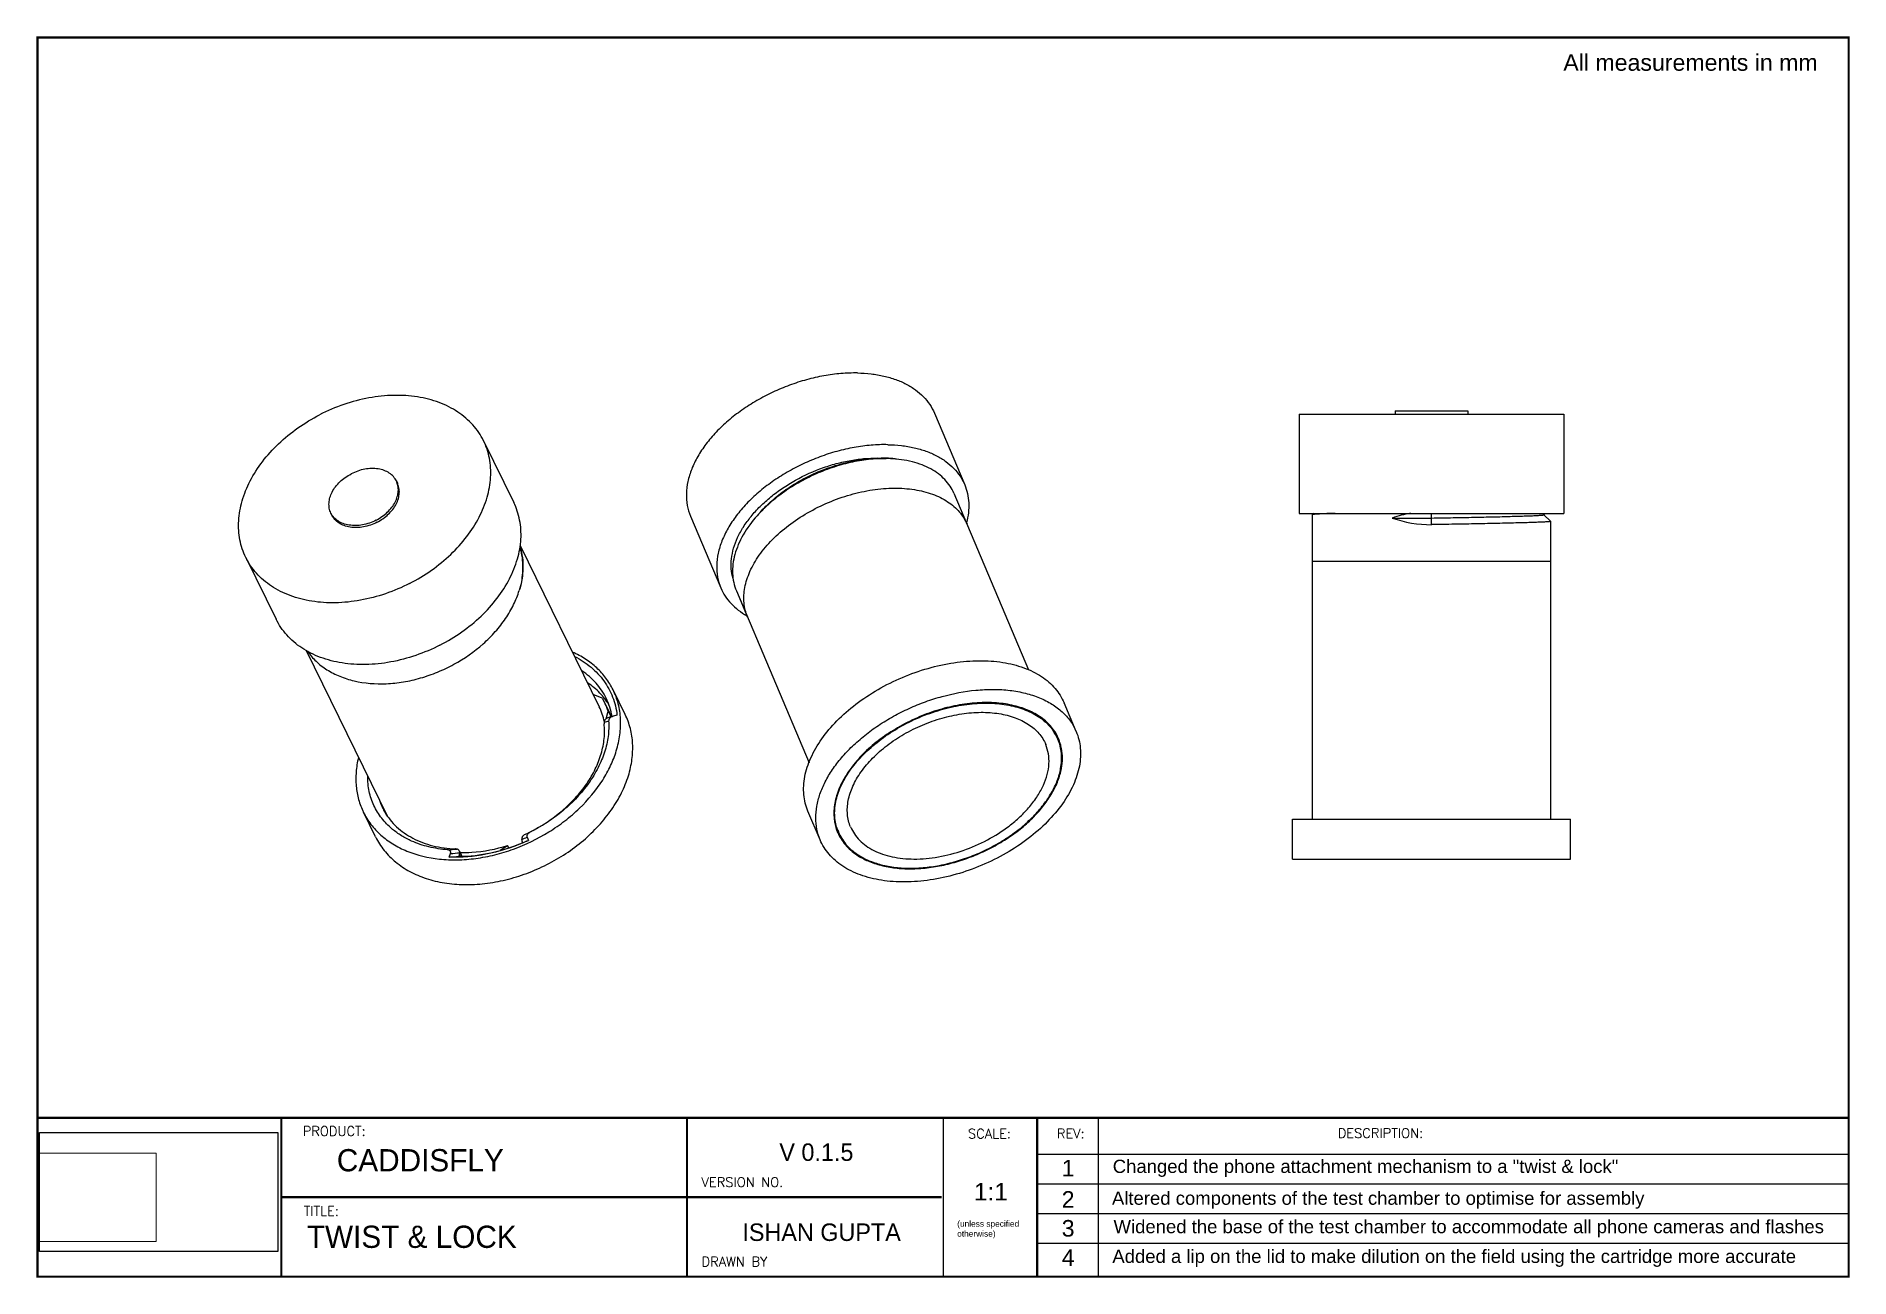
# Paper-space layout 'Kit' of a CAD drawing. Header units: millimetres. Extents: x -40 to 234, y 48 to 236.
# The model-space entities are those that its viewports show. They can reach past a viewport. Long polylines and large blocks are cut down to what shows.
import ezdxf
from ezdxf.enums import TextEntityAlignment as Align

# ---------------------------------------------------------------- set-up
doc = ezdxf.new("R2010")
doc.units = ezdxf.units.MM
doc.linetypes.add('DASHEDX2', pattern=[1.5, 1, -0.5])
for name, color, linetype in [('02___PRT_ALL_AXES', 7, 'Continuous'), ('YS-TEXT-MEDIUM', 6, 'Continuous'), ('YS-TITLEBLOCK-BORDERS', 154, 'Continuous'), ('YS-TITLEBLOCK-TEXT-NONEDITABLE', 154, 'Continuous')]:
    doc.layers.add(name, color=color, linetype=linetype)
doc.layers.add('hidden lines', color=7, linetype='DASHEDX2', lineweight=13)
doc.styles.add('ROMANS', font='romans.shx')
doc.styles.get("Standard").update_dxf_attribs({"font": 'arial.ttf'})
doc.styles.add('YS TEXT', font='GOTHIC.TTF')
picture_1 = doc.add_image_def('image1.png', size_in_pixel=(558, 423))
picture_2 = doc.add_image_def('image2.jpg', size_in_pixel=(2362, 1181))

# ---------------------------------------------------------------- blocks, each defined once
blk = doc.blocks.new('*U277')
at = {"layer": 'YS-TITLEBLOCK-BORDERS'}
blk.add_lwpolyline([(-82.64, 0), (45.02, 0)], dxfattribs=at)
blk = doc.blocks.new('*U278')
at = {"color": 0, "linetype": 'ByBlock', "lineweight": -2, "transparency": 16777216}
for p in [(0, 0), (0, -4.68), (0, -9.35), (0, -14.03)]:
    blk.add_blockref('*U277', p, dxfattribs=at)
blk = doc.blocks.new('*U275')
at = {"layer": 'YS-TITLEBLOCK-BORDERS'}
blk.add_line((142.5, 25), (142.5, 0), dxfattribs=at)
at = {"layer": 'YS-TITLEBLOCK-BORDERS', "linetype": 'Continuous'}
blk.add_line((38.38, 12.5), (142.28, 12.5), dxfattribs=at)
at = {"layer": 'YS-TITLEBLOCK-BORDERS', "linetype": 'Continuous', "const_width": 0.35}
blk.add_lwpolyline([(285, 194.96), (285, 0), (0, 0), (0, 194.96)], close=True, dxfattribs=at)
for points in [[(0, 25), (285, 25)], [(38.38, 0), (38.38, 25)], [(102.22, 0), (102.22, 25)], [(157.33, 0), (157.33, 25)], [(38.38, 12.5), (142.28, 12.5)], [(157.33, 12.5), (157.33, 0)]]:
    blk.add_lwpolyline(points, dxfattribs=at)
at = {"layer": 'YS-TITLEBLOCK-BORDERS'}
blk.add_lwpolyline([(166.92, 25), (166.92, 0)], dxfattribs=at)
blk.add_blockref('*U278', (239.98, 19.27))
at = {"style": 'YS TEXT'}
for tag, p in [('site-single-line', (59.12, 17.7)), ('title-single-line', (58.84, 4.68))]:
    blk.add_attdef(tag, p, '', height=3.5, dxfattribs=at)
for tag, p in [('VERSION_NUMBER', (125.19, 18.78)), ('DRAWN_BY', (129.77, 5.29))]:
    blk.add_attdef(tag, text='', height=2.75, dxfattribs=at).set_placement(p, align=Align.CENTER)
at = {"layer": 'YS-TITLEBLOCK-TEXT-NONEDITABLE', "linetype": 'Continuous', "char_height": 1.5, "width": 22.6072, "style": 'ROMANS'}
for s, insert, attachment_point in [('PRODUCT:', (41.75, 23.65), 1), ('SCALE:', (149.81, 22.49), 5), ('REV:', (162.6, 22.51), 5), ('DESCRIPTION:', (211.33, 22.58), 5), ('VERSION NO.', (104.51, 15.62), 1), ('TITLE:', (41.91, 11.06), 1), ('DRAWN BY', (104.51, 3.12), 1)]:
    blk.add_mtext(s, dxfattribs=dict(at, insert=insert, attachment_point=attachment_point))
at = {"layer": 'hidden lines'}
image = blk.add_image(picture_1, insert=(0.35, 5.54), size_in_units=(18.35, 13.91), dxfattribs=at)
image.dxf.flags = 7

msp = doc.modelspace()

# ---------------------------------------------------------------- linework, layer by layer
at = {"color": 7, "linetype": 'Continuous'}
for p, q in [((1787.11, 1504.58), (1787.14, 1504.58)), ((1787.15, 1504.53), (1787.11, 1504.53)), ((1787.14, 1504.58), (1787.15, 1504.58)), ((1788.47, 1504.47), (1788.48, 1504.47)), ((1797.37, 1499.28), (1808.64, 1472.61)), ((1851.7, 1496.24), (1851.5, 1496.05)), ((1851.5, 1496.05), (1851.5, 1496.04)), ((1853.31, 1496.18), (1853.24, 1496.18)), ((1869.5, 1494.54), (1869.5, 1496.24)), ((1886.5, 1496.03), (1886.7, 1496.24)), ((1887.5, 1495.05), (1886.5, 1496.04)), ((1863.58, 1495.54), (1869.5, 1495.54)), ((1887.5, 1495.05), (1887.5, 1495.04)), ((1764.51, 1484.54), (1775.49, 1458.59)), ((1744.21, 1468.35), (1742.88, 1468.9)), ((1744.21, 1468.35), (1744.69, 1467.49)), ((1744.82, 1465.22), (1745.16, 1466.37)), ((1745.16, 1466.37), (1745.57, 1465.53)), ((1745.73, 1465.58), (1745.35, 1465.46)), ((1745.74, 1465.54), (1745.8, 1465.56)), ((1746.47, 1465.77), (1745.8, 1465.56)), ((1812.67, 1463.08), (1813.07, 1462.13)), ((1732.12, 1446.78), (1732.22, 1446.51)), ((1732.74, 1447.82), (1732.77, 1447.83)), ((1732.9, 1447.35), (1733.08, 1446.86)), ((1779.51, 1449.06), (1779.92, 1448.11)), ((1721.14, 1444.32), (1721.32, 1444.88)), ((1722.61, 1444.46), (1722.7, 1444.78)), ((1722.67, 1445.24), (1722.99, 1444.6)), ((1722.7, 1444.78), (1722.85, 1444.48)), ((1728.84, 1445.36), (1729.95, 1446.09)), ((1730.13, 1445.73), (1729.95, 1446.09))]:
    msp.add_line(p, q, dxfattribs=at)
for centre, radius, start, end in [((1786.29, 1485.3), 19.3, 87.5457, 89.73), ((1786.33, 1486.28), 18.31, 85.4049, 87.4254), ((1786.35, 1487.03), 17.57, 85.2913, 87.4001), ((1786.4, 1487.25), 17.35, 83.1627, 85.3975), ((1786.46, 1488.27), 16.32, 82.1353, 85.3209), ((1786.49, 1488.03), 16.56, 82.2701, 83.1131), ((1860.11, 1322.29), 174.03, 91.7034, 92.2389), ((1735.26, 1462.87), 9.5, 11.5756, 26.0951), ((1735.77, 1463.11), 9.93, 19.1259, 26.1291), ((1736.4, 1461.88), 9.91, 21.7306, 26.1353), ((1800.51, 1252.94), 219.59, 104.2452, 104.4457), ((1785.54, 1324.32), 146.23, 106.0078, 106.2875), ((1794.05, 1273.19), 198.33, 104.0978, 104.2854), ((1752.46, 1443.09), 23.48, 107.6298, 108.2481), ((1806, 1460.85), 7.14, 13.6519, 16.2152), ((1719.57, 1455.93), 9.48, 198.5904, 206.1269), ((1719.54, 1455.92), 9.45, 206.1423, 210.3846), ((1719.76, 1457.2), 11.27, 229.9728, 230.2318), ((1722.01, 1470.8), 25.85, 292.9027, 294.8963), ((1723.29, 1469.53), 24.69, 291.1885, 293.3409), ((1721.05, 1472.53), 28.35, 293.2322, 295.1095), ((1681.06, 1557.39), 121.14, 295.1402, 295.2537), ((1723.31, 1469.61), 23.74, 292.8166, 293.3953), ((1722.03, 1470.53), 25.1, 295.2553, 296.6829), ((1722.62, 1471.22), 25.49, 293.466, 294.8122), ((1785.77, 1452.3), 7.15, 209.7586, 212.5903), ((1785.84, 1452.35), 7.23, 212.59, 214.8763), ((1716.77, 1504.75), 59.46, 273.9793, 275.3123), ((1716.12, 1503.46), 59.35, 274.8607, 276.2791), ((1717.3, 1505.24), 60.5, 273.8118, 275.1489), ((1722.51, 1444.36), 0.528, 13.5486, 26.0804)]:
    msp.add_arc(centre, radius, start, end, dxfattribs=at)
for centre, major_axis, start_param, end_param in [((1869.5, 1478.54), (0, 18), 0.176345, 0.334896), ((1869.5, 1512.54), (17.82, -2.57), -1.762667, -1.427771)]:
    msp.add_ellipse(centre, major_axis=major_axis, ratio=1, start_param=start_param, end_param=end_param, dxfattribs=at)
for points, knots in [([(1764.01, 1486.42), (1763.87, 1486.89), (1763.69, 1487.88), (1763.73, 1489.42), (1764.06, 1491.02), (1764.67, 1492.63), (1765.56, 1494.24), (1766.71, 1495.82), (1768.09, 1497.34), (1769.7, 1498.77), (1771.49, 1500.09), (1774.09, 1501.69), (1776.92, 1502.96), (1779.86, 1503.86), (1782.06, 1504.33), (1784.24, 1504.59), (1785.68, 1504.62), (1786.38, 1504.6)], [0, 0, 0, 0, 0.045386, 0.092549, 0.142382, 0.195483, 0.252143, 0.312379, 0.375975, 0.442529, 0.511491, 0.582199, 0.725709, 0.797042, 0.867006, 0.934872, 1, 1, 1, 1]), ([(1787.79, 1504.5), (1786.91, 1504.54), (1785.1, 1504.5), (1782.37, 1504.11), (1779.59, 1503.4), (1776.85, 1502.39), (1774.22, 1501.11), (1771.76, 1499.58), (1769.55, 1497.85), (1768.24, 1496.56), (1767.64, 1495.89)], [0, 0, 0, 0, 0.116658, 0.239522, 0.366887, 0.496778, 0.627083, 0.755683, 0.880575, 1, 1, 1, 1]), ([(1768.09, 1496.39), (1768.65, 1497.03), (1769.89, 1498.25), (1771.98, 1499.88), (1774.3, 1501.33), (1776.79, 1502.54), (1779.38, 1503.49), (1782, 1504.16), (1784.58, 1504.53), (1786.29, 1504.57), (1787.11, 1504.53)], [0, 0, 0, 0, 0.119506, 0.244457, 0.373094, 0.503412, 0.633291, 0.76062, 0.883425, 1, 1, 1, 1]), ([(1797.37, 1499.28), (1797.21, 1499.66), (1796.81, 1500.4), (1796.01, 1501.39), (1795.03, 1502.26), (1793.86, 1503), (1792.54, 1503.61), (1790.52, 1504.23), (1788.9, 1504.45), (1787.79, 1504.5)], [0, 0, 0, 0, 0.107212, 0.216661, 0.330304, 0.449739, 0.576059, 0.709882, 1, 1, 1, 1]), ([(1767.64, 1495.89), (1766.85, 1495), (1765.8, 1493.59), (1764.78, 1491.56), (1764.25, 1490.08), (1763.95, 1488.61), (1763.89, 1487.19), (1764.06, 1485.82), (1764.34, 1484.96), (1764.51, 1484.54)], [0, 0, 0, 0, 0.288086, 0.421592, 0.547952, 0.667713, 0.781897, 0.892029, 1, 1, 1, 1]), ([(1853.24, 1496.18), (1853.11, 1496.18), (1852.87, 1496.17), (1852.53, 1496.15), (1852.24, 1496.13), (1851.99, 1496.12), (1851.82, 1496.1), (1851.71, 1496.09), (1851.64, 1496.08), (1851.59, 1496.07), (1851.55, 1496.06), (1851.52, 1496.06), (1851.51, 1496.05), (1851.5, 1496.05)], [0, 0, 0, 0, 0.222205, 0.417469, 0.585227, 0.725029, 0.836521, 0.881555, 0.919425, 0.950134, 0.973705, 0.990221, 1, 1, 1, 1]), ([(1869.5, 1495.54), (1870.59, 1495.56), (1872.74, 1495.6), (1875.38, 1495.65), (1877.4, 1495.69), (1878.82, 1495.72), (1880.14, 1495.75), (1881.37, 1495.79), (1882.49, 1495.82), (1883.48, 1495.85), (1884.23, 1495.87), (1884.76, 1495.89), (1885.1, 1495.91), (1885.41, 1495.92), (1885.68, 1495.94), (1885.91, 1495.96), (1886.1, 1495.97), (1886.26, 1495.99), (1886.36, 1496), (1886.43, 1496.01), (1886.46, 1496.02), (1886.48, 1496.02), (1886.49, 1496.03), (1886.5, 1496.03)], [0, 0, 0, 0, 0.192715, 0.37819, 0.466029, 0.549488, 0.627782, 0.700176, 0.765991, 0.824608, 0.875477, 0.897855, 0.918124, 0.936236, 0.952151, 0.96583, 0.977245, 0.986372, 0.993194, 0.995741, 0.997715, 0.999125, 1, 1, 1, 1]), ([(1887.5, 1495.04), (1887.5, 1495.04), (1887.49, 1495.03), (1887.47, 1495.02), (1887.45, 1495.02), (1887.39, 1495), (1887.29, 1494.99), (1887.14, 1494.98), (1886.95, 1494.96), (1886.71, 1494.94), (1886.43, 1494.93), (1886.12, 1494.91), (1885.76, 1494.9), (1885.2, 1494.88), (1884.42, 1494.85), (1883.37, 1494.82), (1882.19, 1494.79), (1880.88, 1494.76), (1879.47, 1494.73), (1877.96, 1494.7), (1876.37, 1494.66), (1874.71, 1494.63), (1872.41, 1494.59), (1870.67, 1494.56), (1869.5, 1494.54)], [0, 0, 0, 0, 0.000528, 0.00153, 0.003095, 0.005244, 0.011311, 0.019739, 0.03052, 0.043629, 0.059036, 0.076707, 0.096598, 0.118663, 0.1691, 0.227533, 0.2934, 0.366068, 0.444838, 0.528951, 0.617601, 0.709933, 0.805052, 1, 1, 1, 1]), ([(1740.07, 1474.64), (1740.52, 1474.41), (1741.38, 1473.92), (1742.56, 1473.04), (1743.61, 1472.06), (1744.51, 1470.97), (1745.26, 1469.78), (1745.84, 1468.51), (1746.26, 1467.17), (1746.42, 1466.24), (1746.47, 1465.77)], [0, 0, 0, 0, 0.132042, 0.260518, 0.386063, 0.509444, 0.63156, 0.753368, 0.875881, 1, 1, 1, 1]), ([(1744.83, 1468.33), (1744.63, 1468.74), (1744.17, 1469.54), (1743.32, 1470.64), (1742.32, 1471.63), (1741.56, 1472.21), (1741.17, 1472.48)], [0, 0, 0, 0, 0.24491, 0.491946, 0.74307, 1, 1, 1, 1]), ([(1745.27, 1467.33), (1744.87, 1467.97), (1743.92, 1469.19), (1742.73, 1470.18), (1742.08, 1470.62)], [0, 0, 0, 0, 0.492292, 1, 1, 1, 1]), ([(1745.73, 1465.58), (1745.64, 1466.06), (1745.41, 1467), (1745.04, 1467.9), (1744.83, 1468.33)], [0, 0, 0, 0, 0.502318, 1, 1, 1, 1]), ([(1745.8, 1465.56), (1745.71, 1465.53), (1745.55, 1465.46), (1745.35, 1465.3), (1745.23, 1465.1), (1745.21, 1464.95), (1745.21, 1464.88)], [0, 0, 0, 0, 0.275233, 0.543412, 0.785259, 1, 1, 1, 1]), ([(1733.3, 1448.1), (1735.04, 1448.98), (1737.48, 1450.58), (1740.22, 1453.21), (1741.92, 1455.34), (1743.24, 1457.58), (1744.14, 1459.89), (1744.61, 1462.2), (1744.61, 1463.74), (1744.53, 1464.48)], [0, 0, 0, 0, 0.277318, 0.411769, 0.541357, 0.665106, 0.782555, 0.893883, 1, 1, 1, 1]), ([(1745.21, 1464.88), (1745.26, 1464.11), (1745.2, 1462.52), (1744.64, 1460.14), (1743.65, 1457.77), (1742.24, 1455.47), (1740.46, 1453.3), (1737.62, 1450.61), (1735.1, 1448.97), (1733.32, 1448.08)], [0, 0, 0, 0, 0.106552, 0.218375, 0.336212, 0.460134, 0.589643, 0.723777, 1, 1, 1, 1]), ([(1744.53, 1464.68), (1744.53, 1464.66), (1744.52, 1464.59), (1744.52, 1464.53), (1744.53, 1464.48)], [0, 0, 0, 0, 0.268292, 1, 1, 1, 1]), ([(1745.11, 1465.38), (1745.03, 1465.36), (1744.88, 1465.29), (1744.69, 1465.12), (1744.57, 1464.92), (1744.53, 1464.76), (1744.53, 1464.68)], [0, 0, 0, 0, 0.258634, 0.510525, 0.756601, 1, 1, 1, 1]), ([(1712.51, 1448.57), (1711.93, 1449.06), (1710.87, 1450.15), (1709.68, 1452.09), (1708.96, 1454.25), (1708.81, 1455.77), (1708.81, 1456.54)], [0, 0, 0, 0, 0.252071, 0.498921, 0.746337, 1, 1, 1, 1]), ([(1711.39, 1451.14), (1711.63, 1450.73), (1712.18, 1449.94), (1713.17, 1448.87), (1714.33, 1447.94), (1715.65, 1447.15), (1717.1, 1446.5), (1719.23, 1445.84), (1720.92, 1445.61), (1722.07, 1445.56)], [0, 0, 0, 0, 0.113511, 0.228791, 0.346875, 0.468602, 0.594577, 0.725147, 1, 1, 1, 1]), ([(1715.45, 1446.75), (1714.92, 1446.99), (1713.91, 1447.52), (1712.98, 1448.18), (1712.55, 1448.54)], [0, 0, 0, 0, 0.508583, 1, 1, 1, 1]), ([(1720.89, 1445.43), (1719.93, 1445.51), (1718.07, 1445.79), (1716.28, 1446.38), (1715.45, 1446.75)], [0, 0, 0, 0, 0.51405, 1, 1, 1, 1]), ([(1732.23, 1446.48), (1730.45, 1445.71), (1726.81, 1444.57), (1722.99, 1444.24), (1721.14, 1444.32)], [0, 0, 0, 0, 0.511988, 1, 1, 1, 1]), ([(1722.61, 1444.46), (1724.22, 1444.46), (1727.52, 1444.84), (1730.67, 1445.85), (1732.22, 1446.51)], [0, 0, 0, 0, 0.489754, 1, 1, 1, 1]), ([(1732.52, 1447.73), (1732.45, 1447.69), (1732.32, 1447.61), (1732.16, 1447.43), (1732.08, 1447.21), (1732.07, 1447.06), (1732.08, 1446.98)], [0, 0, 0, 0, 0.259263, 0.509686, 0.754725, 1, 1, 1, 1]), ([(1732.08, 1446.98), (1732.08, 1446.96), (1732.09, 1446.9), (1732.1, 1446.83), (1732.12, 1446.78)], [0, 0, 0, 0, 0.268751, 1, 1, 1, 1]), ([(1733.32, 1448.08), (1733.24, 1448.04), (1733.09, 1447.95), (1732.95, 1447.79), (1732.88, 1447.65), (1732.86, 1447.51), (1732.88, 1447.41), (1732.9, 1447.35)], [0, 0, 0, 0, 0.284901, 0.55235, 0.674527, 0.788478, 1, 1, 1, 1]), ([(1721.32, 1444.88), (1721.33, 1444.92), (1721.35, 1444.98), (1721.35, 1445.09), (1721.33, 1445.18), (1721.28, 1445.27), (1721.21, 1445.34), (1721.12, 1445.39), (1721.01, 1445.42), (1720.93, 1445.43), (1720.89, 1445.43)], [0, 0, 0, 0, 0.127805, 0.249687, 0.366554, 0.481782, 0.600285, 0.725895, 0.859502, 1, 1, 1, 1]), ([(1722.27, 1445.55), (1722.26, 1445.55), (1722.19, 1445.55), (1722.12, 1445.56), (1722.07, 1445.56)], [0, 0, 0, 0, 0.227026, 1, 1, 1, 1]), ([(1722.65, 1445.27), (1722.63, 1445.31), (1722.59, 1445.38), (1722.5, 1445.47), (1722.39, 1445.52), (1722.31, 1445.54), (1722.27, 1445.55)], [0, 0, 0, 0, 0.262724, 0.511499, 0.754442, 1, 1, 1, 1]), ([(1722.73, 1444.99), (1722.72, 1445.02), (1722.71, 1445.11), (1722.69, 1445.21), (1722.65, 1445.27)], [0, 0, 0, 0, 0.262822, 1, 1, 1, 1]), ([(1722.7, 1444.78), (1722.71, 1444.79), (1722.73, 1444.86), (1722.73, 1444.94), (1722.73, 1444.99)], [0, 0, 0, 0, 0.242881, 1, 1, 1, 1]), ([(1722.76, 1445.02), (1723.35, 1445.01), (1725.78, 1445.05), (1728.2, 1445.53), (1729.95, 1446.09)], [0, 0, 0, 0, 0.242288, 1, 1, 1, 1])]:
    msp.add_open_spline(points, degree=3, knots=knots, dxfattribs=at)
at = {"layer": '02___PRT_ALL_AXES', "color": 7, "linetype": 'Continuous'}
for p, q in [((1794.42, 1511.39), (1798.99, 1500.57)), ((1849.5, 1511.24), (1849.5, 1496.24)), ((1849.5, 1511.24), (1889.5, 1511.24)), ((1864, 1511.74), (1864, 1511.24)), ((1864, 1511.74), (1875, 1511.74)), ((1875, 1511.74), (1875, 1511.24)), ((1889.5, 1511.24), (1889.5, 1496.24)), ((1726.31, 1507.21), (1730.88, 1497.89)), ((1713.14, 1501.14), (1713.29, 1500.82)), ((1797.37, 1499.28), (1808.64, 1472.61)), ((1703.26, 1496.29), (1703.42, 1495.98)), ((1757.58, 1495.81), (1762.15, 1484.99)), ((1849.5, 1496.24), (1889.5, 1496.24)), ((1851.5, 1496.04), (1851.5, 1450.04)), ((1887.5, 1495.04), (1887.5, 1450.04)), ((1731.85, 1491.38), (1743.79, 1467.05)), ((1690.4, 1489.59), (1694.97, 1480.27)), ((1851.5, 1489.04), (1887.5, 1489.04)), ((1764.51, 1484.54), (1766.19, 1480.58)), ((1699.53, 1475.53), (1711.82, 1450.48)), ((1747.71, 1465.88), (1745.87, 1469.61)), ((1744.69, 1467.49), (1745.3, 1466.24)), ((1815.84, 1463.3), (1814.01, 1467.63)), ((1812.67, 1463.08), (1813.07, 1462.13)), ((1813.19, 1462.18), (1813.18, 1462.19)), ((1813.2, 1462.16), (1813.19, 1462.18)), ((1710, 1447.38), (1708.17, 1451.11)), ((1777.15, 1446.94), (1775.32, 1451.27)), ((1848.5, 1450.04), (1890.5, 1450.04)), ((1848.5, 1444.04), (1848.5, 1450.04)), ((1890.5, 1444.04), (1890.5, 1450.04)), ((1779.8, 1448.07), (1779.8, 1448.06)), ((1779.8, 1448.06), (1779.81, 1448.05)), ((1848.5, 1444.04), (1890.5, 1444.04))]:
    msp.add_line(p, q, dxfattribs=at)
for centre, radius, start, end in [((1788.18, 1497.77), 11.47, 344.907, 345.1182), ((1722.64, 1488.32), 9.61, 12.9965, 16.9239), ((1722.52, 1488.29), 9.74, 11.9535, 13.0042), ((1722.21, 1488.23), 10.05, 3.1556, 11.9294), ((1721.1, 1488.19), 11.16, 353.6383, 0.3123), ((1721.66, 1488.19), 10.61, 0.3231, 3.2293), ((1720.41, 1488.25), 11.86, 351.0795, 353.7004), ((1806.55, 1459.36), 7.08, 22.9871, 35.5992), ((1806.67, 1459.42), 7.08, 23.06, 35.6707), ((1806.71, 1459.44), 7.03, 16.9756, 22.7859), ((1806.55, 1459.39), 7.2, 10.7339, 16.9575), ((1786.38, 1450.83), 7.14, 190.2158, 202.7267)]:
    msp.add_arc(centre, radius, start, end, dxfattribs=at)
for points, knots in [([(1782.8, 1517.45), (1781.97, 1517.46), (1780.27, 1517.4), (1777.7, 1517.06), (1775.09, 1516.46), (1772.51, 1515.63), (1769.99, 1514.58), (1767.58, 1513.32), (1765.33, 1511.88), (1763.27, 1510.29), (1761.46, 1508.57), (1759.9, 1506.76), (1758.65, 1504.89), (1757.72, 1502.99), (1757.13, 1501.09), (1756.89, 1499.24), (1757.02, 1497.46), (1757.35, 1496.34), (1757.58, 1495.81)], [0, 0, 0, 0, 0.06609, 0.134875, 0.205686, 0.277761, 0.350285, 0.422425, 0.493364, 0.562334, 0.628655, 0.691774, 0.751307, 0.807093, 0.859245, 0.908201, 0.95475, 1, 1, 1, 1]), ([(1782.8, 1517.45), (1783.48, 1517.43), (1784.83, 1517.35), (1786.76, 1517.02), (1788.55, 1516.51), (1790.16, 1515.81), (1791.58, 1514.94), (1792.78, 1513.91), (1793.75, 1512.73), (1794.23, 1511.84), (1794.42, 1511.39)], [0, 0, 0, 0, 0.148996, 0.290689, 0.424745, 0.551222, 0.670661, 0.784128, 0.893223, 1, 1, 1, 1]), ([(1726.31, 1507.21), (1726.1, 1507.64), (1725.61, 1508.48), (1724.71, 1509.63), (1723.65, 1510.67), (1722.43, 1511.59), (1721.08, 1512.37), (1719.08, 1513.24), (1716.28, 1513.95), (1712.69, 1514.16), (1708.94, 1513.77), (1705.16, 1512.77), (1702.73, 1511.74), (1701.55, 1511.13)], [0, 0, 0, 0, 0.052012, 0.104494, 0.157883, 0.212563, 0.268839, 0.326934, 0.448866, 0.578605, 0.715074, 0.856357, 1, 1, 1, 1]), ([(1690.4, 1489.59), (1690.19, 1490.01), (1689.84, 1490.88), (1689.48, 1492.24), (1689.3, 1493.67), (1689.3, 1495.65), (1689.76, 1498.22), (1691, 1501.25), (1692.88, 1504.16), (1695.32, 1506.85), (1698.23, 1509.23), (1700.41, 1510.55), (1701.55, 1511.13)], [0, 0, 0, 0, 0.052271, 0.104986, 0.158559, 0.213358, 0.327563, 0.449247, 0.578594, 0.714722, 0.855936, 1, 1, 1, 1]), ([(1715.15, 1485.67), (1716.3, 1486.26), (1718.48, 1487.57), (1721.39, 1489.95), (1723.83, 1492.64), (1725.7, 1495.55), (1726.94, 1498.58), (1727.41, 1501.15), (1727.41, 1503.13), (1727.23, 1504.56), (1726.87, 1505.93), (1726.51, 1506.79), (1726.31, 1507.21)], [0, 0, 0, 0, 0.144064, 0.285278, 0.421406, 0.550753, 0.672437, 0.786642, 0.841441, 0.895014, 0.947729, 1, 1, 1, 1]), ([(1787.37, 1506.62), (1786.54, 1506.64), (1784.84, 1506.58), (1782.27, 1506.24), (1779.67, 1505.64), (1777.09, 1504.81), (1774.57, 1503.75), (1772.16, 1502.49), (1769.91, 1501.06), (1767.85, 1499.46), (1766.03, 1497.75), (1764.48, 1495.93), (1763.23, 1494.06), (1762.3, 1492.16), (1761.71, 1490.27), (1761.47, 1488.41), (1761.6, 1486.64), (1761.93, 1485.52), (1762.15, 1484.99)], [0, 0, 0, 0, 0.06609, 0.134875, 0.205686, 0.277761, 0.350285, 0.422425, 0.493364, 0.562334, 0.628655, 0.691774, 0.751307, 0.807093, 0.859245, 0.908201, 0.95475, 1, 1, 1, 1]), ([(1787.37, 1506.62), (1788.06, 1506.61), (1789.4, 1506.52), (1791.34, 1506.2), (1793.12, 1505.69), (1794.74, 1504.99), (1796.16, 1504.12), (1797.36, 1503.09), (1798.32, 1501.9), (1798.8, 1501.02), (1798.99, 1500.57)], [0, 0, 0, 0, 0.148996, 0.290689, 0.424745, 0.551222, 0.670661, 0.784128, 0.893223, 1, 1, 1, 1]), ([(1703.26, 1496.29), (1703.15, 1496.52), (1702.98, 1497.02), (1702.94, 1497.83), (1703.09, 1498.66), (1703.43, 1499.5), (1703.95, 1500.3), (1704.85, 1501.3), (1705.71, 1501.9), (1706.33, 1502.21)], [0, 0, 0, 0, 0.104877, 0.213166, 0.327506, 0.449332, 0.578831, 0.715119, 1, 1, 1, 1]), ([(1713.14, 1501.14), (1713.02, 1501.37), (1712.72, 1501.82), (1712.08, 1502.37), (1711.29, 1502.76), (1710.38, 1502.99), (1709.39, 1503.05), (1708, 1502.9), (1706.97, 1502.54), (1706.33, 1502.21)], [0, 0, 0, 0, 0.104397, 0.212397, 0.326743, 0.448847, 0.57877, 0.715434, 1, 1, 1, 1]), ([(1710.07, 1495.21), (1710.69, 1495.53), (1711.55, 1496.13), (1712.46, 1497.13), (1712.97, 1497.93), (1713.31, 1498.76), (1713.47, 1499.6), (1713.42, 1500.4), (1713.25, 1500.9), (1713.14, 1501.14)], [0, 0, 0, 0, 0.284881, 0.421169, 0.550668, 0.672494, 0.786834, 0.895123, 1, 1, 1, 1]), ([(1710.22, 1494.9), (1710.84, 1495.22), (1711.7, 1495.82), (1712.61, 1496.82), (1713.13, 1497.62), (1713.47, 1498.45), (1713.62, 1499.29), (1713.57, 1500.09), (1713.4, 1500.59), (1713.29, 1500.82)], [0, 0, 0, 0, 0.284881, 0.421169, 0.550668, 0.672494, 0.786834, 0.895123, 1, 1, 1, 1]), ([(1766.19, 1480.58), (1766.05, 1480.91), (1765.81, 1481.62), (1765.63, 1482.73), (1765.61, 1483.89), (1765.76, 1485.08), (1766.08, 1486.29), (1766.72, 1487.96), (1767.94, 1490.04), (1769.93, 1492.37), (1772.4, 1494.52), (1775.25, 1496.4), (1778.38, 1497.96), (1781.68, 1499.12), (1785.02, 1499.86), (1788.28, 1500.13), (1791.34, 1499.93), (1793.68, 1499.36), (1795.33, 1498.66), (1796.42, 1498.04), (1797.38, 1497.32), (1798.19, 1496.5), (1798.86, 1495.59), (1799.21, 1494.93), (1799.35, 1494.6)], [0, 0, 0, 0, 0.023689, 0.047741, 0.07247, 0.098159, 0.12502, 0.153195, 0.213671, 0.279614, 0.350234, 0.424234, 0.5, 0.575766, 0.649766, 0.720386, 0.786329, 0.846805, 0.87498, 0.901841, 0.92753, 0.952259, 0.976311, 1, 1, 1, 1]), ([(1798.99, 1500.57), (1799.18, 1500.14), (1799.46, 1499.24), (1799.65, 1497.81), (1799.59, 1496.32), (1799.4, 1495.32), (1799.27, 1494.82)], [0, 0, 0, 0, 0.239019, 0.482706, 0.73525, 1, 1, 1, 1]), ([(1710.07, 1495.21), (1709.43, 1494.88), (1708.4, 1494.52), (1707.01, 1494.38), (1706.02, 1494.44), (1705.11, 1494.67), (1704.33, 1495.06), (1703.69, 1495.6), (1703.38, 1496.05), (1703.26, 1496.29)], [0, 0, 0, 0, 0.284566, 0.42123, 0.551153, 0.673257, 0.787603, 0.895603, 1, 1, 1, 1]), ([(1710.22, 1494.9), (1709.58, 1494.57), (1708.55, 1494.21), (1707.16, 1494.07), (1706.17, 1494.13), (1705.27, 1494.36), (1704.48, 1494.75), (1703.84, 1495.29), (1703.53, 1495.74), (1703.42, 1495.98)], [0, 0, 0, 0, 0.284566, 0.42123, 0.551153, 0.673257, 0.787603, 0.895603, 1, 1, 1, 1]), ([(1719.73, 1476.35), (1720.87, 1476.93), (1723.05, 1478.25), (1725.97, 1480.63), (1728.41, 1483.32), (1730.28, 1486.23), (1731.52, 1489.26), (1731.99, 1491.82), (1731.98, 1493.81), (1731.8, 1495.23), (1731.44, 1496.6), (1731.09, 1497.47), (1730.88, 1497.89)], [0, 0, 0, 0, 0.144064, 0.285278, 0.421406, 0.550753, 0.672437, 0.786642, 0.841441, 0.895014, 0.947729, 1, 1, 1, 1]), ([(1731.83, 1491.15), (1731.99, 1490.65), (1732.22, 1489.59), (1732.31, 1487.96), (1732.15, 1486.27), (1731.88, 1485.16), (1731.7, 1484.6)], [0, 0, 0, 0, 0.239177, 0.484133, 0.737183, 1, 1, 1, 1]), ([(1715.15, 1485.67), (1713.98, 1485.06), (1711.55, 1484.03), (1707.77, 1483.04), (1704.02, 1482.64), (1700.42, 1482.86), (1697.63, 1483.56), (1695.63, 1484.43), (1694.27, 1485.22), (1693.06, 1486.13), (1692, 1487.17), (1691.1, 1488.32), (1690.61, 1489.16), (1690.4, 1489.59)], [0, 0, 0, 0, 0.143643, 0.284926, 0.421395, 0.551134, 0.673066, 0.731161, 0.787437, 0.842117, 0.895506, 0.947988, 1, 1, 1, 1]), ([(1732.13, 1486.41), (1732.1, 1486.26), (1732, 1485.65), (1731.84, 1485.05), (1731.7, 1484.6)], [0, 0, 0, 0, 0.246272, 1, 1, 1, 1]), ([(1762.15, 1484.99), (1762.33, 1484.56), (1762.78, 1483.72), (1763.68, 1482.59), (1764.79, 1481.59), (1765.64, 1481.04), (1766.09, 1480.79)], [0, 0, 0, 0, 0.238978, 0.482644, 0.735198, 1, 1, 1, 1]), ([(1699.71, 1475.42), (1700.09, 1474.87), (1700.99, 1473.84), (1702.65, 1472.56), (1704.6, 1471.57), (1707.57, 1470.64), (1710.86, 1470.38), (1714.23, 1470.74), (1716.83, 1471.34), (1719.39, 1472.23), (1722.65, 1473.79), (1725.62, 1475.85), (1728.11, 1478.33), (1729.67, 1480.32), (1730.89, 1482.41), (1731.48, 1483.87), (1731.7, 1484.6)], [0, 0, 0, 0, 0.050927, 0.103559, 0.158598, 0.216453, 0.340505, 0.406467, 0.474289, 0.543305, 0.612777, 0.749828, 0.816193, 0.880249, 0.941583, 1, 1, 1, 1]), ([(1719.73, 1476.35), (1718.55, 1475.74), (1716.12, 1474.71), (1712.35, 1473.71), (1708.59, 1473.31), (1705, 1473.53), (1702.21, 1474.24), (1700.2, 1475.11), (1698.85, 1475.89), (1697.63, 1476.81), (1696.57, 1477.85), (1695.67, 1479), (1695.19, 1479.84), (1694.97, 1480.27)], [0, 0, 0, 0, 0.143643, 0.284926, 0.421395, 0.551134, 0.673066, 0.731161, 0.787437, 0.842117, 0.895506, 0.947988, 1, 1, 1, 1]), ([(1745.88, 1469.61), (1745.57, 1470.22), (1744.85, 1471.41), (1743.44, 1472.97), (1741.72, 1474.29), (1740.43, 1474.99), (1739.75, 1475.29)], [0, 0, 0, 0, 0.24081, 0.485559, 0.737731, 1, 1, 1, 1]), ([(1775.32, 1451.27), (1775.16, 1451.66), (1774.88, 1452.49), (1774.67, 1453.78), (1774.65, 1455.13), (1774.82, 1456.52), (1775.19, 1457.93), (1775.95, 1459.88), (1777.37, 1462.31), (1779.69, 1465.03), (1782.56, 1467.53), (1785.89, 1469.73), (1789.55, 1471.55), (1793.4, 1472.91), (1797.3, 1473.76), (1801.1, 1474.08), (1804.66, 1473.85), (1807.39, 1473.18), (1809.32, 1472.36), (1810.59, 1471.64), (1811.71, 1470.8), (1812.66, 1469.84), (1813.44, 1468.79), (1813.84, 1468.02), (1814.01, 1467.63)], [0, 0, 0, 0, 0.023689, 0.047741, 0.07247, 0.098159, 0.12502, 0.153195, 0.213671, 0.279614, 0.350234, 0.424234, 0.5, 0.575766, 0.649766, 0.720386, 0.786329, 0.846805, 0.87498, 0.901841, 0.92753, 0.952259, 0.976311, 1, 1, 1, 1]), ([(1746.36, 1460.36), (1746.61, 1461.16), (1746.97, 1462.76), (1747.08, 1465.17), (1746.74, 1467.49), (1746.21, 1468.93), (1745.88, 1469.61)], [0, 0, 0, 0, 0.264427, 0.517083, 0.760916, 1, 1, 1, 1]), ([(1777.15, 1446.94), (1776.94, 1447.45), (1776.61, 1448.54), (1776.44, 1450.26), (1776.61, 1452.06), (1777.1, 1453.9), (1777.9, 1455.75), (1779, 1457.6), (1780.39, 1459.4), (1782.03, 1461.12), (1783.9, 1462.76), (1785.97, 1464.27), (1788.22, 1465.63), (1790.59, 1466.82), (1793.06, 1467.83), (1796.39, 1468.88), (1798.97, 1469.37), (1800.68, 1469.54)], [0, 0, 0, 0, 0.04544, 0.092017, 0.140711, 0.192264, 0.24713, 0.305491, 0.367295, 0.43229, 0.500068, 0.570099, 0.641765, 0.714384, 0.787242, 0.859615, 1, 1, 1, 1]), ([(1800.68, 1469.54), (1801.56, 1469.62), (1803.28, 1469.71), (1805.8, 1469.56), (1808.15, 1469.14), (1810.28, 1468.45), (1812.16, 1467.51), (1813.74, 1466.33), (1815, 1464.93), (1815.6, 1463.85), (1815.84, 1463.3)], [0, 0, 0, 0, 0.151622, 0.295939, 0.432051, 0.559564, 0.67872, 0.790513, 0.896759, 1, 1, 1, 1]), ([(1748.2, 1456.63), (1748.44, 1457.43), (1748.8, 1459.03), (1748.91, 1461.44), (1748.57, 1463.76), (1748.04, 1465.2), (1747.71, 1465.88)], [0, 0, 0, 0, 0.264427, 0.517083, 0.760916, 1, 1, 1, 1]), ([(1812.42, 1463.55), (1812.22, 1463.83), (1811.77, 1464.37), (1810.7, 1465.35), (1809.05, 1466.38), (1806.72, 1467.21), (1804.08, 1467.66), (1801.21, 1467.71), (1798.18, 1467.37), (1795.11, 1466.64), (1792.09, 1465.55), (1789.2, 1464.14), (1786.53, 1462.44), (1784.18, 1460.51), (1782.22, 1458.41), (1780.7, 1456.2), (1779.67, 1453.95), (1779.25, 1452.06), (1779.22, 1450.6), (1779.29, 1449.9), (1779.35, 1449.57)], [0, 0, 0, 0, 0.023719, 0.048129, 0.099744, 0.156041, 0.217343, 0.283334, 0.353226, 0.425894, 0.5, 0.574106, 0.646774, 0.716666, 0.782657, 0.843959, 0.900256, 0.951871, 0.976281, 1, 1, 1, 1]), ([(1779.92, 1448.11), (1779.78, 1448.43), (1779.55, 1449.1), (1779.37, 1450.16), (1779.33, 1451.26), (1779.5, 1452.8), (1780.1, 1454.8), (1781.38, 1457.13), (1783.18, 1459.39), (1785.43, 1461.49), (1788.06, 1463.38), (1790.98, 1464.98), (1794.09, 1466.24), (1797.28, 1467.11), (1800.45, 1467.58), (1803.49, 1467.62), (1806.29, 1467.22), (1808.76, 1466.4), (1810.51, 1465.36), (1811.64, 1464.34), (1812.1, 1463.78), (1812.31, 1463.49)], [0, 0, 0, 0, 0.023429, 0.047188, 0.071562, 0.096812, 0.150599, 0.209566, 0.273773, 0.342618, 0.415021, 0.489589, 0.564754, 0.638903, 0.710501, 0.778223, 0.841097, 0.898674, 0.95122, 0.975983, 1, 1, 1, 1]), ([(1781.76, 1448.89), (1781.63, 1449.19), (1781.42, 1449.81), (1781.26, 1450.8), (1781.25, 1451.83), (1781.43, 1453.27), (1782.05, 1455.13), (1783.32, 1457.3), (1785.08, 1459.37), (1787.28, 1461.28), (1789.81, 1462.96), (1792.6, 1464.34), (1795.53, 1465.37), (1798.5, 1466.02), (1801.4, 1466.27), (1804.11, 1466.09), (1806.55, 1465.49), (1808.32, 1464.64), (1809.48, 1463.77), (1810.21, 1463.04), (1810.8, 1462.24), (1811.11, 1461.65), (1811.23, 1461.35)], [0, 0, 0, 0, 0.023692, 0.04775, 0.072483, 0.098177, 0.15313, 0.213617, 0.279573, 0.350206, 0.42422, 0.5, 0.57578, 0.649794, 0.720427, 0.786383, 0.84687, 0.901823, 0.927517, 0.95225, 0.976308, 1, 1, 1, 1]), ([(1815.84, 1463.3), (1816, 1462.9), (1816.28, 1462.08), (1816.49, 1460.78), (1816.51, 1459.43), (1816.34, 1458.05), (1815.97, 1456.63), (1815.22, 1454.68), (1813.79, 1452.26), (1811.47, 1449.54), (1808.6, 1447.03), (1805.27, 1444.83), (1801.61, 1443.02), (1797.76, 1441.66), (1793.86, 1440.8), (1790.06, 1440.49), (1786.5, 1440.72), (1783.77, 1441.39), (1781.84, 1442.2), (1780.57, 1442.92), (1779.45, 1443.77), (1778.5, 1444.72), (1777.72, 1445.78), (1777.32, 1446.55), (1777.15, 1446.94)], [0, 0, 0, 0, 0.023689, 0.047741, 0.07247, 0.098159, 0.12502, 0.153195, 0.213671, 0.279614, 0.350234, 0.424234, 0.5, 0.575766, 0.649766, 0.720386, 0.786329, 0.846805, 0.87498, 0.901841, 0.92753, 0.952259, 0.976311, 1, 1, 1, 1]), ([(1744.31, 1455.97), (1744.75, 1456.67), (1745.54, 1458.09), (1746.13, 1459.6), (1746.36, 1460.36)], [0, 0, 0, 0, 0.510917, 1, 1, 1, 1]), ([(1805.69, 1449.02), (1806.28, 1449.47), (1807.38, 1450.4), (1808.83, 1451.92), (1810.02, 1453.51), (1810.92, 1455.14), (1811.51, 1456.78), (1811.78, 1458.38), (1811.7, 1459.93), (1811.42, 1460.9), (1811.23, 1461.35)], [0, 0, 0, 0, 0.152446, 0.297827, 0.434913, 0.563029, 0.68221, 0.793361, 0.898362, 1, 1, 1, 1]), ([(1813.49, 1457.72), (1813.56, 1458.11), (1813.65, 1458.87), (1813.63, 1460.01), (1813.45, 1461.1), (1813.22, 1461.8), (1813.07, 1462.13)], [0, 0, 0, 0, 0.261406, 0.513276, 0.758438, 1, 1, 1, 1]), ([(1813.61, 1457.71), (1813.7, 1458.22), (1813.8, 1459.23), (1813.72, 1460.25), (1813.63, 1460.73)], [0, 0, 0, 0, 0.511378, 1, 1, 1, 1]), ([(1707.41, 1459.37), (1707.24, 1458.65), (1707.01, 1457.21), (1707.01, 1455.06), (1707.38, 1453.01), (1707.87, 1451.72), (1708.17, 1451.11)], [0, 0, 0, 0, 0.262172, 0.514291, 0.759093, 1, 1, 1, 1]), ([(1782.72, 1444.65), (1783.25, 1444.3), (1784.42, 1443.67), (1786.38, 1443.03), (1788.55, 1442.64), (1790.89, 1442.52), (1793.34, 1442.68), (1795.87, 1443.1), (1798.4, 1443.78), (1800.9, 1444.7), (1803.3, 1445.85), (1805.56, 1447.2), (1807.62, 1448.71), (1809.44, 1450.37), (1810.98, 1452.13), (1812.22, 1453.95), (1813.12, 1455.81), (1813.49, 1457.08), (1813.61, 1457.71)], [0, 0, 0, 0, 0.050646, 0.105098, 0.163499, 0.225657, 0.291111, 0.359204, 0.429132, 0.5, 0.570868, 0.640796, 0.708889, 0.774343, 0.836501, 0.894902, 0.949354, 1, 1, 1, 1]), ([(1782.79, 1444.74), (1783.31, 1444.39), (1784.48, 1443.77), (1786.42, 1443.12), (1788.58, 1442.73), (1790.9, 1442.61), (1793.35, 1442.76), (1795.86, 1443.18), (1798.38, 1443.86), (1800.87, 1444.78), (1803.26, 1445.92), (1805.5, 1447.26), (1807.55, 1448.77), (1809.37, 1450.42), (1810.9, 1452.17), (1812.13, 1453.99), (1813.02, 1455.83), (1813.38, 1457.1), (1813.49, 1457.72)], [0, 0, 0, 0, 0.050608, 0.105027, 0.163407, 0.225559, 0.291022, 0.359137, 0.429096, 0.5, 0.570904, 0.640863, 0.708978, 0.774441, 0.836593, 0.894973, 0.949392, 1, 1, 1, 1]), ([(1708.17, 1451.11), (1708.49, 1450.46), (1709.26, 1449.22), (1710.77, 1447.6), (1712.61, 1446.24), (1715.51, 1444.78), (1718.86, 1444), (1722.39, 1443.86), (1725.19, 1444.08), (1728.03, 1444.63), (1731.79, 1445.78), (1735.38, 1447.51), (1738.62, 1449.76), (1741.5, 1452.24), (1743.32, 1454.42), (1744.31, 1455.97)], [0, 0, 0, 0, 0.050459, 0.101829, 0.154904, 0.210276, 0.328769, 0.39218, 0.457929, 0.525569, 0.594541, 0.733739, 0.80281, 0.870609, 1, 1, 1, 1]), ([(1710, 1447.38), (1710.18, 1447.02), (1710.57, 1446.31), (1711.28, 1445.32), (1712.1, 1444.41), (1713.35, 1443.28), (1715.17, 1442.07), (1717.67, 1441.02), (1720.45, 1440.36), (1723.44, 1440.11), (1726.55, 1440.28), (1729.72, 1440.85), (1732.87, 1441.82), (1736.92, 1443.59), (1740.61, 1446.02), (1743.72, 1449), (1745.67, 1451.41), (1747.19, 1453.95), (1747.92, 1455.73), (1748.2, 1456.63)], [0, 0, 0, 0, 0.025311, 0.050767, 0.076509, 0.102666, 0.156586, 0.213255, 0.272983, 0.335752, 0.401263, 0.46899, 0.538248, 0.608243, 0.746853, 0.814098, 0.878982, 0.941027, 1, 1, 1, 1]), ([(1779.81, 1448.05), (1779.95, 1447.71), (1780.29, 1447.06), (1780.96, 1446.15), (1781.77, 1445.34), (1782.39, 1444.87), (1782.72, 1444.65)], [0, 0, 0, 0, 0.241438, 0.486559, 0.738466, 1, 1, 1, 1]), ([(1779.92, 1448.11), (1780.06, 1447.78), (1780.39, 1447.13), (1781.05, 1446.23), (1781.85, 1445.42), (1782.46, 1444.96), (1782.79, 1444.74)], [0, 0, 0, 0, 0.241562, 0.486724, 0.738594, 1, 1, 1, 1]), ([(1781.76, 1448.89), (1781.92, 1448.52), (1782.31, 1447.8), (1783.1, 1446.84), (1784.09, 1446), (1785.26, 1445.3), (1786.59, 1444.75), (1788.61, 1444.19), (1790.22, 1444.05), (1791.32, 1444.04)], [0, 0, 0, 0, 0.106361, 0.21514, 0.328416, 0.447844, 0.574483, 0.708845, 1, 1, 1, 1]), ([(1791.32, 1444.04), (1792.56, 1444.03), (1795.1, 1444.27), (1798.84, 1445.26), (1802.44, 1446.83), (1804.66, 1448.24), (1805.69, 1449.02)], [0, 0, 0, 0, 0.239436, 0.492047, 0.748776, 1, 1, 1, 1])]:
    msp.add_open_spline(points, degree=3, knots=knots, dxfattribs=at)

psp = doc.layouts.new('Kit')

# ---------------------------------------------------------------- block references
ref = psp.add_blockref('*U275', (-39.87, 48.37), dxfattribs=dict(xscale=0.96, yscale=0.96, zscale=0.96))
ref.add_attrib('site-single-line', 'CADDISFLY', (5.36, 64.27), dxfattribs={"layer": 'YS-TEXT-MEDIUM', "color": 7, "height": 3.36, "style": 'YS TEXT'})
ref.add_attrib('title-single-line', 'TWIST & LOCK', (0.83, 52.71), dxfattribs={"layer": 'YS-TEXT-MEDIUM', "color": 7, "height": 3.36, "style": 'YS TEXT'})
ref.add_attrib('drawing_number', 'V 0.1.5', dxfattribs={"layer": 'YS-TEXT-MEDIUM', "color": 7, "height": 2.64, "style": 'YS TEXT'}).set_placement((77.8, 65.85), align=Align.CENTER)
ref.add_attrib('scale', 'ISHAN GUPTA', dxfattribs={"layer": 'YS-TEXT-MEDIUM', "color": 7, "height": 2.64, "style": 'YS TEXT'}).set_placement((78.59, 53.76), align=Align.CENTER)

# ---------------------------------------------------------------- texts
at = {"attachment_point": 1}
for s, width, gutter_width, insert, char_height in [('All measurements in mm ', 86.1886, 12.5, (190.63, 232.99), 2.5), ('1', 6.6212, 12.5, (114.86, 66.01), 2.5), ('Changed the phone attachment mechanism to a "twist & lock"', 88.4197, 12.5, (122.57, 66.03), 2), ('1:1', 9.7937, 1, (101.6, 62.52), 2.64), ('2', 6.6212, 12.5, (114.86, 61.28), 2.5), ('Altered components of the test chamber to optimise for assembly', 88.4197, 12.5, (122.45, 61.22), 2), ('(unless specified otherwise)', 12.2673, 1, (99.07, 56.81), 0.9), ('3', 6.6212, 12.5, (114.86, 56.92), 2.5), ('Widened the base of the test chamber to accommodate all phone cameras and flashes', 111.0373, 12.5, (122.69, 56.93), 2), ('4', 6.6212, 12.5, (114.86, 52.5), 2.5), ('Added a lip on the lid to make dilution on the field using the cartridge more accurate', 112.7065, 12.5, (122.51, 52.44), 2)]:
    psp.add_mtext_dynamic_manual_height_columns(s, width=width, gutter_width=gutter_width, heights=[0], dxfattribs=dict(at, insert=insert, char_height=char_height))

# ---------------------------------------------------------------- pictures from other files: only their frames are drawn
image = psp.add_image(picture_2, insert=(-39.54, 52.15), size_in_units=(35.97, 17.98))
image.dxf.flags = 7

# ---------------------------------------------------------------- viewports
at = {"layer": '0', "view_target_point": (1795.38, 1484.65)}
psp.add_viewport(center=(96.93, 153.95), size=(273.6, 163.1592), view_center_point=(0.34, 1.9), view_height=163.1592, dxfattribs=at)

doc.saveas('drawing.dxf')
